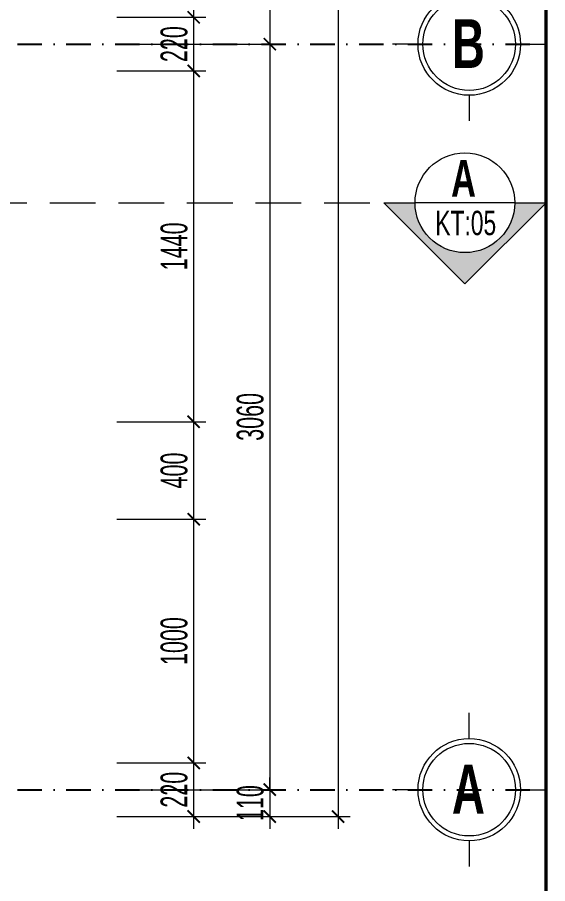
# Model space of a CAD drawing. Header units: inches. Extents: x 274208 to 641690, y -81912 to 129129.
# Drawn here: x 464195 to 466369, y 93222 to 96778 of the extents above; entities that cross this region are included whole.
import ezdxf
from ezdxf.enums import TextEntityAlignment as Align

# ---------------------------------------------------------------- set-up
doc = ezdxf.new("R2010")
doc.units = ezdxf.units.IN
doc.header["$MEASUREMENT"] = 0
doc.header["$PDMODE"] = 3
doc.linetypes.add('$1$HIDDEN', pattern=[0.375, 0.25, -0.125])
doc.linetypes.add('DASHDOT', pattern=[1, 0.5, -0.25, 0, -0.25])
for name, color, linetype, lineweight in [('02.Thay', 145, 'Continuous', 20), ('05.Text', 253, 'Continuous', 18), ('08.Dim', 156, 'Continuous', 15), ('09.Hatch', 250, 'Continuous', 5), ('11.Khung bo', 32, 'Continuous', 50), ('NN_KI HIEU', 22, 'Continuous', 18)]:
    doc.layers.add(name, color=color, linetype=linetype, lineweight=lineweight)
doc.layers.add('TRUC', color=250, linetype='DASHDOT')
doc.styles.add('AVANTH', font='')
doc.styles.add('AVANTHB', font='')
doc.styles.add('TT5_Text Dim', font='hoatbif.shx', dxfattribs={"width": 0.6})
doc.styles.get('AVANTH').set_extended_font_data('.VnAvantH')
doc.styles.get('AVANTHB').set_extended_font_data('.VnAvantH', bold=True)
doc.dimstyles.new('TT5_Dim 1-50', dxfattribs={"dimscale": 50, "dimtxt": 2.2, "dimasz": 1, "dimexe": 1, "dimexo": 0.5, "dimgap": 0.5, "dimtad": 1, "dimdec": 0, "dimzin": 0, "dimdsep": 46, "dimtxsty": 'TT5_Text Dim', "dimblk": 'ARCHTICK', "dimcen": 0, "dimdle": 1, "dimclrd": 256, "dimclre": 256, "dimclrt": 1, "dimadec": 0, "dimazin": 0, "dimtfac": 0.015, "dimtdec": 0, "dimtix": 1, "dimtmove": 2, "dimatfit": 3, "dimldrblk": 'DOT', "dimfxl": 1, "dimtolj": 1, "dimtzin": 0, "dimlwd": -1, "dimlwe": -1, "dimarcsym": 1})

# ---------------------------------------------------------------- blocks, each defined once
blk = doc.blocks.new('100')
at = {"layer": '11.Khung bo', "const_width": 26.7}
blk.add_lwpolyline([(1860913, -945239.8), (1860913, -916940.1), (1896062.6, -916940.1), (1896062.6, -945239.8)], close=True, dxfattribs=at)
blk = doc.blocks.new('DANHTRUC')
for p, q in [((980383.4, -947346.6), (980383.4, -947136.6)), ((979963.4, -947766.6), (979753.4, -947766.6)), ((980803.4, -947766.6), (981013.4, -947766.6)), ((980383.4, -948186.6), (980383.4, -948396.6))]:
    blk.add_line(p, q)
for radius in [420, 380]:
    blk.add_circle((980383.4, -947766.6), radius)
blk = doc.blocks.new('_ARCHTICK')
at = {"color": 0, "linetype": 'ByBlock', "const_width": 0.15}
blk.add_lwpolyline([(-0.5, -0.5), (0.5, 0.5)], dxfattribs=at)
blk = doc.blocks.new('*D155')
at = {"layer": '08.Dim', "transparency": 16777216}
for p, q in [((464917.8, 100547.6), (464917.8, 96727.6)), ((464603.3, 100497.6), (464967.8, 100497.6)), ((464603.3, 96777.6), (464967.8, 96777.6))]:
    blk.add_line(p, q, dxfattribs=at)
at = {"layer": 'Defpoints', "color": 0, "transparency": 16777216}
for p in [(464578.3, 100497.6), (464578.3, 96777.6), (464917.8, 96777.6)]:
    blk.add_point(p, dxfattribs=at)
at = {"layer": '08.Dim', "transparency": 16777216, "xscale": 50, "yscale": 50, "zscale": 50}
for p, rotation in [((464917.8, 100497.6), 90), ((464917.8, 96777.6), 270)]:
    blk.add_blockref('_ARCHTICK', p, dxfattribs=dict(at, rotation=rotation))
at = {"layer": '08.Dim', "color": 1, "transparency": 16777216, "insert": (464837.8, 98637.6), "char_height": 110, "attachment_point": 5, "rotation": 90, "style": 'TT5_Text Dim'}
blk.add_mtext('\\A1;3720', dxfattribs=at)
blk = doc.blocks.new('_DOT')
at = {"color": 1, "linetype": 'ByBlock'}
blk.add_line((-0.5, 0), (-1, 0), dxfattribs=at)
at = {"color": 1, "linetype": 'ByBlock', "const_width": 0.5}
blk.add_lwpolyline([(-0.25, 0, 1), (0.25, 0, 1)], format="xyb", close=True, dxfattribs=at)
blk = doc.blocks.new('*D156')
at = {"layer": '08.Dim', "transparency": 16777216}
for p, q in [((464917.8, 96827.6), (464917.8, 96507.6)), ((464603.3, 96777.6), (464967.8, 96777.6)), ((464603.3, 96557.6), (464967.8, 96557.6))]:
    blk.add_line(p, q, dxfattribs=at)
at = {"layer": 'Defpoints', "color": 0, "transparency": 16777216}
for p in [(464578.3, 96777.6), (464578.3, 96557.6), (464917.8, 96557.6)]:
    blk.add_point(p, dxfattribs=at)
at = {"layer": '08.Dim', "transparency": 16777216, "xscale": 50, "yscale": 50, "zscale": 50}
for p, rotation in [((464917.8, 96777.6), 90), ((464917.8, 96557.6), 270)]:
    blk.add_blockref('_ARCHTICK', p, dxfattribs=dict(at, rotation=rotation))
at = {"layer": '08.Dim', "color": 1, "transparency": 16777216, "insert": (464837.8, 96667.6), "char_height": 110, "attachment_point": 5, "rotation": 90, "style": 'TT5_Text Dim'}
blk.add_mtext('\\A1;220', dxfattribs=at)
blk = doc.blocks.new('*D157')
at = {"layer": '08.Dim', "transparency": 16777216}
for p, q in [((464917.8, 96607.6), (464917.8, 95067.6)), ((464603.3, 96557.6), (464967.8, 96557.6)), ((464603.3, 95117.6), (464967.8, 95117.6))]:
    blk.add_line(p, q, dxfattribs=at)
at = {"layer": 'Defpoints', "color": 0, "transparency": 16777216}
for p in [(464578.3, 96557.6), (464578.3, 95117.6), (464917.8, 95117.6)]:
    blk.add_point(p, dxfattribs=at)
at = {"layer": '08.Dim', "transparency": 16777216, "xscale": 50, "yscale": 50, "zscale": 50}
for p, rotation in [((464917.8, 96557.6), 90), ((464917.8, 95117.6), 270)]:
    blk.add_blockref('_ARCHTICK', p, dxfattribs=dict(at, rotation=rotation))
at = {"layer": '08.Dim', "color": 1, "transparency": 16777216, "insert": (464837.8, 95837.6), "char_height": 110, "attachment_point": 5, "rotation": 90, "style": 'TT5_Text Dim'}
blk.add_mtext('\\A1;1440', dxfattribs=at)
blk = doc.blocks.new('*D158')
at = {"layer": '08.Dim', "transparency": 16777216}
for p, q in [((464917.8, 95167.6), (464917.8, 94667.6)), ((464603.3, 95117.6), (464967.8, 95117.6)), ((464603.3, 94717.6), (464967.8, 94717.6))]:
    blk.add_line(p, q, dxfattribs=at)
at = {"layer": 'Defpoints', "color": 0, "transparency": 16777216}
for p in [(464578.3, 95117.6), (464578.3, 94717.6), (464917.8, 94717.6)]:
    blk.add_point(p, dxfattribs=at)
at = {"layer": '08.Dim', "transparency": 16777216, "xscale": 50, "yscale": 50, "zscale": 50}
for p, rotation in [((464917.8, 95117.6), 90), ((464917.8, 94717.6), 270)]:
    blk.add_blockref('_ARCHTICK', p, dxfattribs=dict(at, rotation=rotation))
at = {"layer": '08.Dim', "color": 1, "transparency": 16777216, "insert": (464837.8, 94917.6), "char_height": 110, "attachment_point": 5, "rotation": 90, "style": 'TT5_Text Dim'}
blk.add_mtext('\\A1;400', dxfattribs=at)
blk = doc.blocks.new('*D159')
at = {"layer": '08.Dim', "transparency": 16777216}
for p, q in [((464917.8, 94767.6), (464917.8, 93667.6)), ((464603.3, 94717.6), (464967.8, 94717.6)), ((464603.3, 93717.6), (464967.8, 93717.6))]:
    blk.add_line(p, q, dxfattribs=at)
at = {"layer": 'Defpoints', "color": 0, "transparency": 16777216}
for p in [(464578.3, 94717.6), (464578.3, 93717.6), (464917.8, 93717.6)]:
    blk.add_point(p, dxfattribs=at)
at = {"layer": '08.Dim', "transparency": 16777216, "xscale": 50, "yscale": 50, "zscale": 50}
for p, rotation in [((464917.8, 94717.6), 90), ((464917.8, 93717.6), 270)]:
    blk.add_blockref('_ARCHTICK', p, dxfattribs=dict(at, rotation=rotation))
at = {"layer": '08.Dim', "color": 1, "transparency": 16777216, "insert": (464837.8, 94217.6), "char_height": 110, "attachment_point": 5, "rotation": 90, "style": 'TT5_Text Dim'}
blk.add_mtext('\\A1;1000', dxfattribs=at)
blk = doc.blocks.new('*D160')
at = {"layer": '08.Dim', "transparency": 16777216}
for p, q in [((464917.8, 93767.6), (464917.8, 93447.6)), ((464603.3, 93717.6), (464967.8, 93717.6)), ((464603.3, 93497.6), (464967.8, 93497.6))]:
    blk.add_line(p, q, dxfattribs=at)
at = {"layer": 'Defpoints', "color": 0, "transparency": 16777216}
for p in [(464578.3, 93717.6), (464578.3, 93497.6), (464917.8, 93497.6)]:
    blk.add_point(p, dxfattribs=at)
at = {"layer": '08.Dim', "transparency": 16777216, "xscale": 50, "yscale": 50, "zscale": 50}
for p, rotation in [((464917.8, 93717.6), 90), ((464917.8, 93497.6), 270)]:
    blk.add_blockref('_ARCHTICK', p, dxfattribs=dict(at, rotation=rotation))
at = {"layer": '08.Dim', "color": 1, "transparency": 16777216, "insert": (464837.8, 93607.6), "char_height": 110, "attachment_point": 5, "rotation": 90, "style": 'TT5_Text Dim'}
blk.add_mtext('\\A1;220', dxfattribs=at)
blk = doc.blocks.new('*D162')
at = {"layer": '08.Dim', "transparency": 16777216}
for p, q in [((465229.9, 100437.6), (465229.9, 96617.6)), ((464603.3, 100387.6), (465279.9, 100387.6)), ((464603.3, 96667.6), (465279.9, 96667.6))]:
    blk.add_line(p, q, dxfattribs=at)
at = {"layer": 'Defpoints', "color": 0, "transparency": 16777216}
for p in [(464578.3, 100387.6), (464578.3, 96667.6), (465229.9, 96667.6)]:
    blk.add_point(p, dxfattribs=at)
at = {"layer": '08.Dim', "transparency": 16777216, "xscale": 50, "yscale": 50, "zscale": 50}
for p, rotation in [((465229.9, 100387.6), 90), ((465229.9, 96667.6), 270)]:
    blk.add_blockref('_ARCHTICK', p, dxfattribs=dict(at, rotation=rotation))
at = {"layer": '08.Dim', "color": 1, "transparency": 16777216, "insert": (465149.9, 98527.6), "char_height": 110, "attachment_point": 5, "rotation": 90, "style": 'TT5_Text Dim'}
blk.add_mtext('\\A1;3720', dxfattribs=at)
blk = doc.blocks.new('*D163')
at = {"layer": '08.Dim', "transparency": 16777216}
for p, q in [((465229.9, 96717.6), (465229.9, 93557.6)), ((464603.3, 96667.6), (465279.9, 96667.6)), ((464603.3, 93607.6), (465279.9, 93607.6))]:
    blk.add_line(p, q, dxfattribs=at)
at = {"layer": 'Defpoints', "color": 0, "transparency": 16777216}
for p in [(464578.3, 96667.6), (464578.3, 93607.6), (465229.9, 93607.6)]:
    blk.add_point(p, dxfattribs=at)
at = {"layer": '08.Dim', "transparency": 16777216, "xscale": 50, "yscale": 50, "zscale": 50}
for p, rotation in [((465229.9, 96667.6), 90), ((465229.9, 93607.6), 270)]:
    blk.add_blockref('_ARCHTICK', p, dxfattribs=dict(at, rotation=rotation))
at = {"layer": '08.Dim', "color": 1, "transparency": 16777216, "insert": (465149.9, 95137.6), "char_height": 110, "attachment_point": 5, "rotation": 90, "style": 'TT5_Text Dim'}
blk.add_mtext('\\A1;3060', dxfattribs=at)
blk = doc.blocks.new('*D164')
at = {"layer": '08.Dim', "transparency": 16777216}
for p, q in [((465229.9, 93607.6), (465229.9, 93657.6)), ((464603.3, 93607.6), (465279.9, 93607.6)), ((465229.9, 93607.6), (465229.9, 93497.6)), ((464603.3, 93497.6), (465279.9, 93497.6)), ((465229.9, 93497.6), (465229.9, 93447.6))]:
    blk.add_line(p, q, dxfattribs=at)
at = {"layer": 'Defpoints', "color": 0, "transparency": 16777216}
for p in [(464578.3, 93607.6), (464578.3, 93497.6), (465229.9, 93497.6)]:
    blk.add_point(p, dxfattribs=at)
at = {"layer": '08.Dim', "transparency": 16777216, "xscale": 50, "yscale": 50, "zscale": 50}
for p, rotation in [((465229.9, 93607.6), 270), ((465229.9, 93497.6), 90)]:
    blk.add_blockref('_ARCHTICK', p, dxfattribs=dict(at, rotation=rotation))
at = {"layer": '08.Dim', "color": 1, "transparency": 16777216, "insert": (465149.9, 93552.6), "char_height": 110, "attachment_point": 5, "rotation": 90, "style": 'TT5_Text Dim'}
blk.add_mtext('\\A1;110', dxfattribs=at)
blk = doc.blocks.new('*D165')
at = {"layer": '08.Dim', "transparency": 16777216}
for p, q in [((465510.1, 100547.6), (465510.1, 93447.6)), ((464603.3, 100497.6), (465560.1, 100497.6)), ((464603.3, 93497.6), (465560.1, 93497.6))]:
    blk.add_line(p, q, dxfattribs=at)
at = {"layer": 'Defpoints', "color": 0, "transparency": 16777216}
for p in [(464578.3, 100497.6), (464578.3, 93497.6), (465510.1, 93497.6)]:
    blk.add_point(p, dxfattribs=at)
at = {"layer": '08.Dim', "transparency": 16777216, "xscale": 50, "yscale": 50, "zscale": 50}
for p, rotation in [((465510.1, 100497.6), 90), ((465510.1, 93497.6), 270)]:
    blk.add_blockref('_ARCHTICK', p, dxfattribs=dict(at, rotation=rotation))
at = {"layer": '08.Dim', "color": 1, "transparency": 16777216, "insert": (465430.1, 96997.6), "char_height": 110, "attachment_point": 5, "rotation": 90, "style": 'TT5_Text Dim'}
blk.add_mtext('\\A1;7000', dxfattribs=at)

msp = doc.modelspace()

# ---------------------------------------------------------------- hatches: boundary and pattern name
at = {"layer": '09.Hatch'}
msp.add_hatch(color=256, dxfattribs=at).paths.add_polyline_path([(466234.5, 96016.5), (466362.6, 96016.5), (466030, 95683.8), (465697.3, 96016.5), (465825.4, 96016.5, 0.414214), (466030, 95812, 0.414214)])

# ---------------------------------------------------------------- linework, layer by layer
at = {"layer": '02.Thay'}
for p, q in [((465697.3, 96016.5), (465825.4, 96016.5)), ((466030, 95683.8), (465697.3, 96016.5)), ((466234.5, 96016.5), (465825.4, 96016.5)), ((466030, 95683.8), (466362.6, 96016.5)), ((466234.5, 96016.5), (466362.6, 96016.5))]:
    msp.add_line(p, q, dxfattribs=at)
msp.add_circle((466030, 96016.5), 204.5, dxfattribs=at)
at = {"layer": 'NN_KI HIEU', "linetype": '$1$HIDDEN', "ltscale": 750}
msp.add_lwpolyline([(449421.7, 96016.5), (465721.4, 96016.5)], dxfattribs=at)
at = {"layer": 'TRUC', "ltscale": 200}
for p, q in [((448787.8, 96667.6), (466362.6, 96667.6)), ((448787.8, 93607.6), (466362.6, 93607.6))]:
    msp.add_line(p, q, dxfattribs=at)

# ---------------------------------------------------------------- block references
at = {"layer": '05.Text', "xscale": 0.5, "yscale": 0.5, "zscale": 0.5}
for name, p in [('100', (-481668.7, 562186.6)), ('DANHTRUC', (-24144, 570550.9)), ('DANHTRUC', (-24144, 567490.9))]:
    msp.add_blockref(name, p, dxfattribs=at)

# ---------------------------------------------------------------- texts
at = {"layer": '05.Text', "style": 'AVANTHB', "width": 0.7}
for s, p in [('b', (465976.8, 96569.9)), ('a', (465976.8, 93509.9))]:
    msp.add_text(s, height=200, dxfattribs=at).set_placement(p)
at = {"layer": '05.Text', "width": 0.7}
for s, height, style, p in [('a', 150, 'AVANTHB', (466024.3, 96117.1)), ('KT:05', 100, 'AVANTH', (466033.4, 95933.5))]:
    msp.add_text(s, height=height, dxfattribs=dict(at, style=style)).set_placement(p, align=Align.MIDDLE_CENTER)

# ---------------------------------------------------------------- dimensions: what is measured, and where the dimension line sits
at = {"layer": '08.Dim'}
for base, p1, p2, picture, middle in [((464917.8, 96777.6), (464578.3, 100497.6), (464578.3, 96777.6), '*D155', (464837.8, 98637.6)), ((465510.1, 93497.6), (464578.3, 100497.6), (464578.3, 93497.6), '*D165', (465430.1, 96997.6)), ((465229.9, 96667.6), (464578.3, 100387.6), (464578.3, 96667.6), '*D162', (465149.9, 98527.6)), ((464917.8, 96557.6), (464578.3, 96777.6), (464578.3, 96557.6), '*D156', (464837.8, 96667.6)), ((465229.9, 93607.6), (464578.3, 96667.6), (464578.3, 93607.6), '*D163', (465149.9, 95137.6)), ((464917.8, 95117.6), (464578.3, 96557.6), (464578.3, 95117.6), '*D157', (464837.8, 95837.6)), ((464917.8, 94717.6), (464578.3, 95117.6), (464578.3, 94717.6), '*D158', (464837.8, 94917.6)), ((464917.8, 93717.6), (464578.3, 94717.6), (464578.3, 93717.6), '*D159', (464837.8, 94217.6)), ((464917.8, 93497.6), (464578.3, 93717.6), (464578.3, 93497.6), '*D160', (464837.8, 93607.6)), ((465229.9, 93497.6), (464578.3, 93607.6), (464578.3, 93497.6), '*D164', (465149.9, 93552.6))]:
    dim = msp.add_linear_dim(base=base, p1=p1, p2=p2, angle=90, dimstyle='TT5_Dim 1-50', dxfattribs=at)
    dim.commit()
    dim.dimension.update_dxf_attribs({"geometry": picture, "text_midpoint": middle})

doc.saveas('drawing.dxf')
